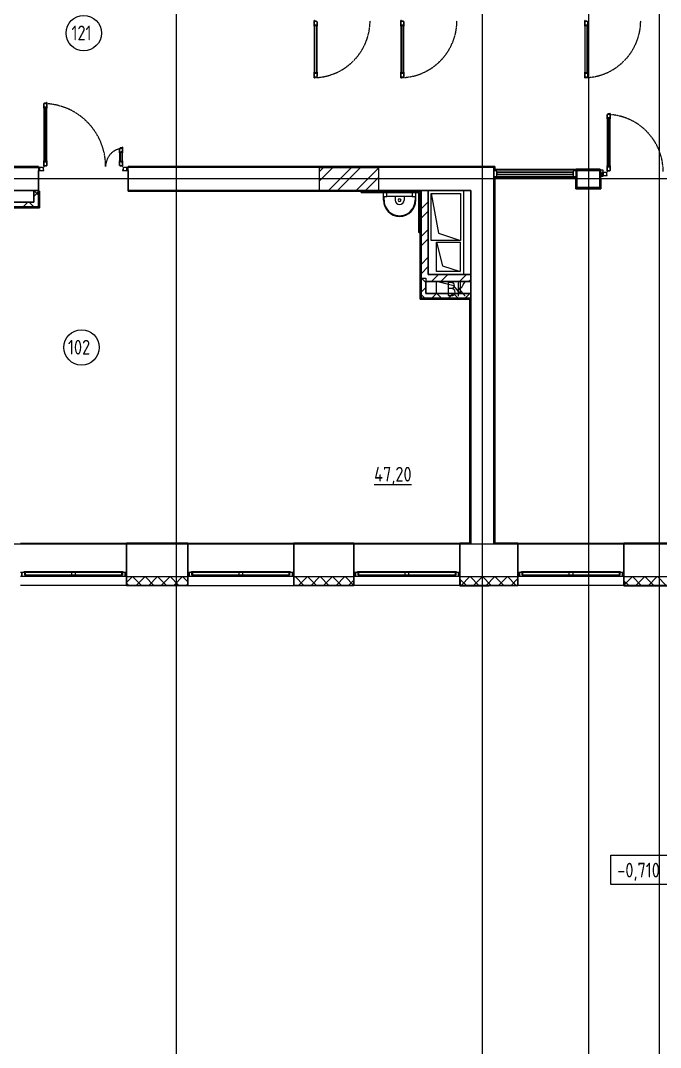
# Model space of a CAD drawing. Header units: millimetres. Extents: x -695119 to 412940, y -249585 to 622758.
# Drawn here: x -11446 to -581, y -76013 to -58581 of the extents above; entities that cross this region are included whole.
import ezdxf

# ---------------------------------------------------------------- set-up
doc = ezdxf.new("R2010")
doc.units = ezdxf.units.MM
doc.linetypes.add('ADSK_Линия сетки', pattern=[25, 20, -2.5, 0, -2.5])
doc.linetypes.add('ADSK_Штриховая_ш2 п1_5', pattern=[4.5, 3, -1.5])
for name, color, linetype, lineweight in [('Импосты витража', 8, 'Continuous', 9), ('Каркас_Импост', 8, 'Continuous', 9), ('Линии', 7, 'Continuous', 9), ('Марки помещений', 8, 'Continuous', 20), ('Монтажный зазор', 8, 'Continuous', 9), ('Несущие колонны', 252, 'Continuous', 18), ('Окна', 252, 'Continuous', 9), ('Оси', 252, 'Continuous', 9), ('Остекление', 8, 'Continuous', 9), ('Открывание', 8, 'ADSK_Штриховая_ш2 п1_5', 9), ('Панели витража', 8, 'Continuous', 9), ('Панель', 252, 'Continuous', 30), ('Перекрытия', 7, 'Continuous', 18), ('Сантехнические приборы', 8, 'Continuous', 18), ('Стены разрез', 7, 'Continuous', 30), ('Стены штриховка', 7, 'Continuous', 9), ('Текстовые примечания', 7, 'Continuous', 9)]:
    doc.layers.add(name, color=color, linetype=linetype, lineweight=lineweight)
doc.layers.add('Стены', color=194, linetype='Continuous')
doc.styles.add('GOST 2.304 type A_1', font='', dxfattribs={"height": 350})
doc.styles.get('GOST 2.304 type A_1').set_extended_font_data('GOST 2.304 type A')

# ---------------------------------------------------------------- blocks, each defined once
blk = doc.blocks.new('1 этаж')
at = {"color": 251, "lineweight": 18, "true_color": 0x636466}
for p, q in [((-49425, -143492), (-49425, -142692)), ((-49425, -142692), (-48925, -142692)), ((-49425, -142692), (-49300, -143367)), ((-48925, -142692), (-48925, -143492)), ((-48876, -142642), (-48876, -144070)), ((-49300, -143367), (-48925, -143492)), ((-48925, -143492), (-49425, -143492)), ((-49331, -144020), (-49331, -143520)), ((-49331, -143520), (-48931, -143520)), ((-49331, -143520), (-49231, -143920)), ((-48931, -143520), (-48931, -144020)), ((-49231, -143920), (-48931, -144020)), ((-48931, -144020), (-49331, -144020)), ((-49041, -144264), (-49331, -144190)), ((-49331, -144390), (-49331, -144190)), ((-48931, -144390), (-49041, -144264)), ((-48931, -144190), (-48931, -144390))]:
    blk.add_line(p, q, dxfattribs=at)
at = {"layer": 'Импосты витража', "color": 251, "lineweight": 18, "true_color": 0x636466, "extrusion": (0, 0, -1)}
for p, q in [((-48311, -142307), (-48361, -142307)), ((-48361, -142307), (-48361, -142407)), ((-48361, -142407), (-48311, -142407)), ((-48311, -142407), (-48311, -142307))]:
    blk.add_line(p, q, dxfattribs=at)
at = {"layer": 'Импосты витража', "color": 251, "true_color": 0x636466}
for p, q in [((-48311, -142307), (-47011, -142307)), ((-48311, -142407), (-47011, -142407))]:
    blk.add_line(p, q, dxfattribs=at)
at = {"layer": 'Импосты витража', "color": 251, "lineweight": 18, "true_color": 0x636466}
for p, q in [((-46961, -142307), (-47011, -142307)), ((-47011, -142307), (-47011, -142407)), ((-47011, -142407), (-46961, -142407)), ((-46961, -142357), (-46961, -142307)), ((-46506, -142297), (-46556, -142297)), ((-46556, -142297), (-46556, -142397)), ((-46556, -142397), (-46506, -142397)), ((-46506, -142337), (-46506, -142297)), ((-46506, -142397), (-46506, -142387))]:
    blk.add_line(p, q, dxfattribs=at)
at = {"layer": 'Каркас_Импост', "color": 251, "true_color": 0x636466}
for p, q in [((-56022, -142252), (-56071, -142252)), ((-56071, -142252), (-56071, -142302)), ((-56071, -142302), (-55999, -142302)), ((-56022, -142260), (-56022, -142252)), ((-56008, -142260), (-56022, -142260)), ((-56008, -142294), (-56008, -142260)), ((-55999, -142294), (-56008, -142294)), ((-55999, -142302), (-55999, -142294)), ((-54654, -142294), (-54663, -142294)), ((-54663, -142294), (-54663, -142302)), ((-54663, -142302), (-54591, -142302)), ((-54640, -142260), (-54654, -142260)), ((-54654, -142260), (-54654, -142294)), ((-54640, -142252), (-54640, -142260)), ((-54591, -142252), (-54640, -142252)), ((-54591, -142302), (-54591, -142252)), ((-46457, -142337), (-46506, -142337)), ((-46506, -142337), (-46506, -142387)), ((-46506, -142387), (-46434, -142387)), ((-46457, -142345), (-46457, -142337)), ((-46443, -142345), (-46457, -142345)), ((-46443, -142379), (-46443, -142345)), ((-46434, -142379), (-46443, -142379)), ((-46434, -142387), (-46434, -142379)), ((-56333, -149112), (-55511, -149112)), ((-56333, -149129), (-56333, -149112)), ((-55511, -149129), (-56333, -149129)), ((-56313, -149170), (-56313, -149129)), ((-55531, -149170), (-56313, -149170)), ((-56311, -149187), (-54680, -149187)), ((-55531, -149129), (-55531, -149170)), ((-55461, -149170), (-55531, -149170)), ((-55511, -149112), (-55481, -149112)), ((-55511, -149112), (-55511, -149129)), ((-55481, -149129), (-55511, -149129)), ((-55481, -149112), (-54659, -149112)), ((-55481, -149129), (-55481, -149112)), ((-54659, -149129), (-55481, -149129)), ((-55461, -149170), (-55461, -149129)), ((-54679, -149170), (-55461, -149170)), ((-54679, -149129), (-54679, -149170)), ((-54659, -149112), (-54659, -149129)), ((-53493, -149112), (-52671, -149112)), ((-53493, -149129), (-53493, -149112)), ((-52671, -149129), (-53493, -149129)), ((-53473, -149170), (-53473, -149129)), ((-52691, -149170), (-53473, -149170)), ((-53471, -149187), (-51840, -149187)), ((-52691, -149129), (-52691, -149170)), ((-52621, -149170), (-52691, -149170)), ((-52671, -149112), (-52641, -149112)), ((-52671, -149112), (-52671, -149129)), ((-52641, -149129), (-52671, -149129)), ((-52641, -149112), (-51819, -149112)), ((-52641, -149129), (-52641, -149112)), ((-51819, -149129), (-52641, -149129)), ((-52621, -149170), (-52621, -149129)), ((-51839, -149170), (-52621, -149170)), ((-51839, -149129), (-51839, -149170)), ((-51819, -149112), (-51819, -149129)), ((-50673, -149112), (-49851, -149112)), ((-50673, -149129), (-50673, -149112)), ((-49851, -149129), (-50673, -149129)), ((-50653, -149170), (-50653, -149129)), ((-49871, -149170), (-50653, -149170)), ((-50651, -149187), (-49020, -149187)), ((-49871, -149129), (-49871, -149170)), ((-49801, -149170), (-49871, -149170)), ((-49851, -149112), (-49821, -149112)), ((-49851, -149112), (-49851, -149129)), ((-49821, -149129), (-49851, -149129)), ((-49821, -149112), (-48999, -149112)), ((-49821, -149129), (-49821, -149112)), ((-48999, -149129), (-49821, -149129)), ((-49801, -149170), (-49801, -149129)), ((-49019, -149170), (-49801, -149170)), ((-49019, -149129), (-49019, -149170)), ((-48999, -149112), (-48999, -149129)), ((-47888, -149112), (-47066, -149112)), ((-47888, -149129), (-47888, -149112)), ((-47066, -149129), (-47888, -149129)), ((-47868, -149170), (-47868, -149129)), ((-47086, -149170), (-47868, -149170)), ((-47866, -149187), (-46235, -149187)), ((-47086, -149129), (-47086, -149170)), ((-47016, -149170), (-47086, -149170)), ((-47066, -149112), (-47036, -149112)), ((-47066, -149112), (-47066, -149129)), ((-47036, -149129), (-47066, -149129)), ((-47036, -149112), (-46214, -149112)), ((-47036, -149129), (-47036, -149112)), ((-46214, -149129), (-47036, -149129)), ((-47016, -149170), (-47016, -149129)), ((-46234, -149170), (-47016, -149170)), ((-46234, -149129), (-46234, -149170)), ((-46214, -149112), (-46214, -149129))]:
    blk.add_line(p, q, dxfattribs=at)
at = {"layer": 'Каркас_Импост', "color": 251, "lineweight": 18, "true_color": 0x636466}
for p, q in [((-56333, -149129), (-56371, -149129)), ((-56371, -149129), (-56371, -149187)), ((-56371, -149187), (-56311, -149187)), ((-56325, -149170), (-56325, -149129)), ((-56313, -149170), (-56325, -149170)), ((-56311, -149187), (-56307, -149170)), ((-54685, -149170), (-54680, -149187)), ((-54680, -149187), (-54621, -149187)), ((-54667, -149170), (-54679, -149170)), ((-54667, -149129), (-54667, -149170)), ((-54621, -149129), (-54659, -149129)), ((-54621, -149187), (-54621, -149129)), ((-53493, -149129), (-53531, -149129)), ((-53531, -149129), (-53531, -149187)), ((-53531, -149187), (-53471, -149187)), ((-53485, -149170), (-53485, -149129)), ((-53473, -149170), (-53485, -149170)), ((-53471, -149187), (-53467, -149170)), ((-51845, -149170), (-51840, -149187)), ((-51840, -149187), (-51781, -149187)), ((-51827, -149170), (-51839, -149170)), ((-51827, -149129), (-51827, -149170)), ((-51781, -149129), (-51819, -149129)), ((-51781, -149187), (-51781, -149129)), ((-50673, -149129), (-50711, -149129)), ((-50711, -149129), (-50711, -149187)), ((-50711, -149187), (-50651, -149187)), ((-50665, -149170), (-50665, -149129)), ((-50653, -149170), (-50665, -149170)), ((-50651, -149187), (-50647, -149170)), ((-49025, -149170), (-49020, -149187)), ((-49020, -149187), (-48961, -149187)), ((-49007, -149170), (-49019, -149170)), ((-49007, -149129), (-49007, -149170)), ((-48961, -149129), (-48999, -149129)), ((-48961, -149187), (-48961, -149129)), ((-47888, -149129), (-47926, -149129)), ((-47926, -149129), (-47926, -149187)), ((-47926, -149187), (-47866, -149187)), ((-47880, -149170), (-47880, -149129)), ((-47868, -149170), (-47880, -149170)), ((-47866, -149187), (-47862, -149170)), ((-46240, -149170), (-46235, -149187)), ((-46235, -149187), (-46176, -149187)), ((-46222, -149170), (-46234, -149170)), ((-46222, -149129), (-46222, -149170)), ((-46176, -149129), (-46214, -149129)), ((-46176, -149187), (-46176, -149129))]:
    blk.add_line(p, q, dxfattribs=at)
at = {"layer": 'Линии', "color": 251, "true_color": 0x636466}
for p, q in [((-46376, -153924), (-45176, -153924)), ((-46376, -154424), (-46376, -153924)), ((-45176, -154424), (-46376, -154424))]:
    blk.add_line(p, q, dxfattribs=at)
at = {"layer": 'Марки помещений', "color": 251, "true_color": 0x636466}
for centre in [(-55323, -139972), (-55360, -145306)]:
    blk.add_circle(centre, 300, dxfattribs=at)
at = {"layer": 'Монтажный зазор', "color": 251, "true_color": 0x636466}
for p, q in [((-56091, -142252), (-56091, -142302)), ((-56071, -142252), (-56091, -142252)), ((-56091, -142302), (-56071, -142302)), ((-56071, -142302), (-56071, -142252)), ((-54571, -142252), (-54591, -142252)), ((-54591, -142252), (-54591, -142302)), ((-54591, -142302), (-54571, -142302)), ((-54571, -142302), (-54571, -142252)), ((-46526, -142337), (-46526, -142387)), ((-46506, -142337), (-46526, -142337)), ((-46526, -142387), (-46506, -142387)), ((-46506, -142387), (-46506, -142337))]:
    blk.add_line(p, q, dxfattribs=at)
at = {"layer": 'Несущие колонны', "color": 251, "lineweight": 40, "true_color": 0x636466}
for p, q in [((-46956, -142297), (-46556, -142297)), ((-46956, -142597), (-46956, -142297)), ((-46556, -142297), (-46956, -142297)), ((-46956, -142417), (-46956, -142597)), ((-46556, -142297), (-46556, -142597)), ((-46556, -142597), (-46556, -142297)), ((-46556, -142597), (-46956, -142597)), ((-46956, -142597), (-46556, -142597))]:
    blk.add_line(p, q, dxfattribs=at)
at = {"layer": 'Несущие колонны', "color": 251, "true_color": 0x636466}
blk.add_line((-46956, -142297), (-46956, -142417), dxfattribs=at)
at = {"layer": 'Окна', "color": 251, "true_color": 0x636466}
for p, q in [((-56371, -149129), (-56396, -149129)), ((-56396, -149187), (-56371, -149187)), ((-56371, -149187), (-56371, -149129)), ((-54596, -149129), (-54621, -149129)), ((-54621, -149129), (-54621, -149187)), ((-54621, -149187), (-54596, -149187)), ((-53531, -149129), (-53556, -149129)), ((-53556, -149187), (-53531, -149187)), ((-53531, -149187), (-53531, -149129)), ((-51756, -149129), (-51781, -149129)), ((-51781, -149129), (-51781, -149187)), ((-51781, -149187), (-51756, -149187)), ((-50711, -149129), (-50736, -149129)), ((-50736, -149187), (-50711, -149187)), ((-50711, -149187), (-50711, -149129)), ((-48936, -149129), (-48961, -149129)), ((-48961, -149129), (-48961, -149187)), ((-48961, -149187), (-48936, -149187)), ((-47926, -149129), (-47951, -149129)), ((-47951, -149187), (-47926, -149187)), ((-47926, -149187), (-47926, -149129)), ((-46151, -149129), (-46176, -149129)), ((-46176, -149129), (-46176, -149187)), ((-46176, -149187), (-46151, -149187))]:
    blk.add_line(p, q, dxfattribs=at)
at = {"layer": 'Оси', "color": 251, "linetype": 'ADSK_Линия сетки', "true_color": 0x636466}
for p, q in [((-53756, -131547), (-53756, -160943)), ((-48556, -131547), (-48556, -160943)), ((-46756, -131547), (-46756, -160943)), ((-45556, -131547), (-45556, -160943)), ((4311, -142447), (-72628, -142447)), ((4311, -148647), (-72628, -148647))]:
    blk.add_line(p, q, dxfattribs=at)
at = {"layer": 'Остекление', "color": 251, "true_color": 0x636466}
for p, q in [((-51403, -139836), (-51379, -139836)), ((-51403, -140652), (-51403, -139836)), ((-51379, -139836), (-51379, -140652)), ((-49928, -139836), (-49904, -139836)), ((-49928, -140652), (-49928, -139836)), ((-49904, -139836), (-49904, -140652)), ((-46808, -139836), (-46784, -139836)), ((-46808, -140652), (-46808, -139836)), ((-46784, -139836), (-46784, -140652)), ((-51379, -140652), (-51403, -140652)), ((-49904, -140652), (-49928, -140652)), ((-46784, -140652), (-46808, -140652)), ((-55990, -141226), (-55990, -142158)), ((-55969, -141226), (-55990, -141226)), ((-55969, -142158), (-55969, -141226)), ((-46425, -141411), (-46425, -142243)), ((-46404, -141411), (-46425, -141411)), ((-46404, -142243), (-46404, -141411)), ((-54693, -142158), (-54693, -141986)), ((-54693, -141986), (-54672, -141986)), ((-54672, -141986), (-54672, -142158)), ((-55990, -142158), (-55969, -142158)), ((-54672, -142158), (-54693, -142158)), ((-46425, -142243), (-46404, -142243))]:
    blk.add_line(p, q, dxfattribs=at)
at = {"layer": 'Открывание', "color": 251, "true_color": 0x636466}
for centre, radius, start, end in [((-51430, -139760), 968, 271.0655, 0), ((-49955, -139760), 968, 271.0655, 0), ((-46835, -139760), 968, 271.0655, 0), ((-56017, -142234), 1066, 0, 89.0325), ((-46452, -142319), 966, 0, 88.9323), ((-54645, -142234), 306, 93.3723, 180)]:
    blk.add_arc(centre, radius, start, end, dxfattribs=at)
at = {"layer": 'Панели витража', "color": 251, "lineweight": 18, "true_color": 0x636466}
for p, q in [((-47011, -142345), (-48311, -142345)), ((-48311, -142345), (-48311, -142370)), ((-48311, -142370), (-47011, -142370)), ((-47011, -142370), (-47011, -142345))]:
    blk.add_line(p, q, dxfattribs=at)
at = {"layer": 'Панель', "color": 251, "true_color": 0x636466}
for p, q in [((-51404, -139760), (-51412, -139760)), ((-51412, -139760), (-51412, -139854)), ((-51404, -139769), (-51404, -139760)), ((-51370, -139769), (-51404, -139769)), ((-51370, -139778), (-51370, -139769)), ((-51362, -139778), (-51370, -139778)), ((-51362, -139854), (-51362, -139778)), ((-49929, -139760), (-49937, -139760)), ((-49937, -139760), (-49937, -139854)), ((-49929, -139769), (-49929, -139760)), ((-49895, -139769), (-49929, -139769)), ((-49895, -139778), (-49895, -139769)), ((-49887, -139778), (-49895, -139778)), ((-49887, -139854), (-49887, -139778)), ((-46809, -139760), (-46817, -139760)), ((-46817, -139760), (-46817, -139854)), ((-46809, -139769), (-46809, -139760)), ((-46775, -139769), (-46809, -139769)), ((-46775, -139778), (-46775, -139769)), ((-46767, -139778), (-46775, -139778)), ((-46767, -139854), (-46767, -139778)), ((-51403, -139854), (-51412, -139854)), ((-51403, -139836), (-51403, -139854)), ((-51379, -139836), (-51403, -139836)), ((-51379, -139854), (-51379, -139836)), ((-51362, -139854), (-51379, -139854)), ((-49928, -139854), (-49937, -139854)), ((-49928, -139836), (-49928, -139854)), ((-49904, -139836), (-49928, -139836)), ((-49904, -139854), (-49904, -139836)), ((-49887, -139854), (-49904, -139854)), ((-46808, -139854), (-46817, -139854)), ((-46808, -139836), (-46808, -139854)), ((-46784, -139836), (-46808, -139836)), ((-46784, -139854), (-46784, -139836)), ((-46767, -139854), (-46784, -139854)), ((-51412, -140634), (-51412, -140728)), ((-51403, -140634), (-51412, -140634)), ((-51403, -140652), (-51403, -140634)), ((-51379, -140652), (-51403, -140652)), ((-51379, -140634), (-51379, -140652)), ((-51362, -140634), (-51379, -140634)), ((-51362, -140710), (-51362, -140634)), ((-49937, -140634), (-49937, -140728)), ((-49928, -140634), (-49937, -140634)), ((-49928, -140652), (-49928, -140634)), ((-49904, -140652), (-49928, -140652)), ((-49904, -140634), (-49904, -140652)), ((-49887, -140634), (-49904, -140634)), ((-49887, -140710), (-49887, -140634)), ((-46817, -140634), (-46817, -140728)), ((-46808, -140634), (-46817, -140634)), ((-46808, -140652), (-46808, -140634)), ((-46784, -140652), (-46808, -140652)), ((-46784, -140634), (-46784, -140652)), ((-46767, -140634), (-46784, -140634)), ((-46767, -140710), (-46767, -140634)), ((-51412, -140728), (-51404, -140728)), ((-51404, -140728), (-51404, -140719)), ((-51404, -140719), (-51370, -140719)), ((-51370, -140719), (-51370, -140710)), ((-51370, -140710), (-51362, -140710)), ((-49937, -140728), (-49929, -140728)), ((-49929, -140728), (-49929, -140719)), ((-49929, -140719), (-49895, -140719)), ((-49895, -140719), (-49895, -140710)), ((-49895, -140710), (-49887, -140710)), ((-46817, -140728), (-46809, -140728)), ((-46809, -140728), (-46809, -140719)), ((-46809, -140719), (-46775, -140719)), ((-46775, -140719), (-46775, -140710)), ((-46775, -140710), (-46767, -140710)), ((-55991, -141168), (-55999, -141168)), ((-55999, -141168), (-55999, -141244)), ((-55957, -141159), (-55991, -141159)), ((-55991, -141159), (-55991, -141168)), ((-55949, -141150), (-55957, -141150)), ((-55957, -141150), (-55957, -141159)), ((-55949, -141244), (-55949, -141150)), ((-55990, -141244), (-55999, -141244)), ((-55990, -141226), (-55990, -141244)), ((-55969, -141226), (-55990, -141226)), ((-55969, -141244), (-55969, -141226)), ((-55949, -141244), (-55969, -141244)), ((-46426, -141353), (-46434, -141353)), ((-46434, -141353), (-46434, -141429)), ((-46392, -141344), (-46426, -141344)), ((-46426, -141344), (-46426, -141353)), ((-46384, -141335), (-46392, -141335)), ((-46392, -141335), (-46392, -141344)), ((-46384, -141429), (-46384, -141335)), ((-46425, -141429), (-46434, -141429)), ((-46425, -141411), (-46425, -141429)), ((-46404, -141411), (-46425, -141411)), ((-46404, -141429), (-46404, -141411)), ((-46384, -141429), (-46404, -141429)), ((-54705, -141928), (-54713, -141928)), ((-54713, -141928), (-54713, -142004)), ((-54713, -142004), (-54693, -142004)), ((-54671, -141919), (-54705, -141919)), ((-54705, -141919), (-54705, -141928)), ((-54693, -142004), (-54693, -141986)), ((-54693, -141986), (-54672, -141986)), ((-54672, -141986), (-54672, -142004)), ((-54672, -142004), (-54663, -142004)), ((-54663, -141910), (-54671, -141910)), ((-54671, -141910), (-54671, -141919)), ((-54663, -142004), (-54663, -141910)), ((-55999, -142140), (-55999, -142234)), ((-55990, -142140), (-55999, -142140)), ((-55999, -142234), (-55991, -142234)), ((-55991, -142234), (-55991, -142225)), ((-55991, -142225), (-55957, -142225)), ((-55990, -142158), (-55990, -142140)), ((-55969, -142158), (-55990, -142158)), ((-55969, -142140), (-55969, -142158)), ((-55949, -142140), (-55969, -142140)), ((-55957, -142225), (-55957, -142216)), ((-55957, -142216), (-55949, -142216)), ((-55949, -142216), (-55949, -142140)), ((-54713, -142140), (-54713, -142216)), ((-54713, -142140), (-54693, -142140)), ((-54713, -142216), (-54705, -142216)), ((-54705, -142216), (-54705, -142225)), ((-54705, -142225), (-54671, -142225)), ((-54693, -142140), (-54693, -142158)), ((-54693, -142158), (-54672, -142158)), ((-54672, -142140), (-54663, -142140)), ((-54672, -142158), (-54672, -142140)), ((-54671, -142225), (-54671, -142234)), ((-54671, -142234), (-54663, -142234)), ((-54663, -142234), (-54663, -142140)), ((-46434, -142225), (-46434, -142319)), ((-46425, -142225), (-46434, -142225)), ((-46425, -142243), (-46425, -142225)), ((-46404, -142243), (-46425, -142243)), ((-46404, -142225), (-46404, -142243)), ((-46384, -142225), (-46404, -142225)), ((-46384, -142301), (-46384, -142225)), ((-46434, -142319), (-46426, -142319)), ((-46426, -142319), (-46426, -142310)), ((-46426, -142310), (-46392, -142310)), ((-46392, -142310), (-46392, -142301)), ((-46392, -142301), (-46384, -142301))]:
    blk.add_line(p, q, dxfattribs=at)
at = {"layer": 'Панель', "color": 251, "lineweight": 9, "true_color": 0x636466}
for p, q in [((-51412, -139854), (-51412, -140634)), ((-51362, -140634), (-51362, -139854)), ((-49937, -139854), (-49937, -140634)), ((-49887, -140634), (-49887, -139854)), ((-46817, -139854), (-46817, -140634)), ((-46767, -140634), (-46767, -139854)), ((-55999, -141244), (-55999, -142140)), ((-55949, -142140), (-55949, -141244)), ((-46434, -141429), (-46434, -142225)), ((-46384, -142225), (-46384, -141429)), ((-54713, -142004), (-54713, -142140)), ((-54663, -142140), (-54663, -142004))]:
    blk.add_line(p, q, dxfattribs=at)
at = {"layer": 'Перекрытия', "color": 251, "true_color": 0x636466}
for p, q in [((-49331, -143520), (-48931, -143520)), ((-49331, -144020), (-49331, -143520)), ((-48931, -143520), (-48931, -144020)), ((-48931, -144020), (-49331, -144020)), ((-49331, -144390), (-49331, -144190)), ((-48931, -144190), (-48931, -144390))]:
    blk.add_line(p, q, dxfattribs=at)
at = {"layer": 'Сантехнические приборы', "color": 251, "true_color": 0x636466}
for p, q in [((-50235, -142807), (-50235, -142677)), ((-50225, -142747), (-50175, -142747)), ((-50225, -142807), (-50225, -142747)), ((-50175, -142747), (-50175, -142677)), ((-50165, -142747), (-50175, -142747)), ((-49755, -142747), (-50165, -142747)), ((-50035, -142747), (-50035, -142807)), ((-49885, -142747), (-49885, -142807)), ((-49745, -142747), (-49755, -142747)), ((-49745, -142677), (-49745, -142747)), ((-49745, -142747), (-49695, -142747)), ((-49695, -142747), (-49695, -142807)), ((-49685, -142807), (-49685, -142677))]:
    blk.add_line(p, q, dxfattribs=at)
at = {"layer": 'Сантехнические приборы', "color": 251, "true_color": 0x636466, "flags": 128}
blk.add_lwpolyline([(-50225, -142807), (-50225, -142818), (-50224, -142829), (-50223, -142839), (-50221, -142850), (-50220, -142860), (-50217, -142870), (-50215, -142881), (-50211, -142891), (-50208, -142901), (-50204, -142911), (-50200, -142920), (-50195, -142930), (-50190, -142939), (-50184, -142948), (-50179, -142957), (-50172, -142966), (-50166, -142974), (-50159, -142982), (-50152, -142990), (-50144, -142997), (-50137, -143005), (-50129, -143012), (-50120, -143018), (-50112, -143024), (-50103, -143030), (-50094, -143036), (-50085, -143041), (-50075, -143046), (-50066, -143050), (-50056, -143054), (-50046, -143058), (-50036, -143061), (-50026, -143064), (-50015, -143067), (-50005, -143069), (-49994, -143070), (-49984, -143071), (-49973, -143072), (-49963, -143072), (-49952, -143072), (-49942, -143072), (-49931, -143071), (-49920, -143069), (-49910, -143068), (-49900, -143065), (-49889, -143063), (-49879, -143060), (-49869, -143056), (-49859, -143053), (-49850, -143048), (-49840, -143044), (-49831, -143039), (-49822, -143033), (-49813, -143028), (-49804, -143022), (-49795, -143015), (-49787, -143008), (-49779, -143001), (-49772, -142994), (-49764, -142986), (-49757, -142978), (-49751, -142970), (-49744, -142962), (-49738, -142953), (-49733, -142944), (-49727, -142935), (-49723, -142925), (-49718, -142916), (-49714, -142906), (-49710, -142896), (-49707, -142886), (-49704, -142876), (-49701, -142866), (-49699, -142855), (-49697, -142845), (-49696, -142834), (-49695, -142824), (-49695, -142813), (-49695, -142807)], dxfattribs=at)
at = {"layer": 'Сантехнические приборы', "color": 251, "true_color": 0x636466}
for radius, start, end in [(275, 180, 0), (265, 180, 0), (75, 180, 0), (25, 0, 180), (25, 180, 0)]:
    blk.add_arc((-49960, -142807), radius, start, end, dxfattribs=at)
at = {"layer": 'Стены', "color": 251, "true_color": 0x636466}
for p, q in [((-51321, -142252), (-54571, -142252)), ((-51321, -142642), (-51321, -142252)), ((-48361, -142252), (-50321, -142252)), ((-50321, -142252), (-50321, -142642)), ((-48346, -142282), (-46961, -142282)), ((-46956, -142417), (-46956, -142297)), ((-46971, -142432), (-48346, -142432)), ((-56396, -148632), (-54596, -148632)), ((-53556, -148647), (-54596, -148647)), ((-53556, -148632), (-51756, -148632)), ((-50736, -148647), (-51756, -148647)), ((-50736, -148632), (-48936, -148632)), ((-48751, -148647), (-48936, -148647)), ((-47951, -148647), (-48361, -148647)), ((-47951, -148632), (-46151, -148632)), ((-45151, -148647), (-46151, -148647)), ((-54596, -149197), (-53556, -149197)), ((-51756, -149197), (-50736, -149197)), ((-48936, -149197), (-47951, -149197)), ((-46151, -149197), (-45151, -149197)), ((-54596, -149349), (-56396, -149349)), ((-54076, -149354), (-54076, -149349)), ((-51246, -149354), (-54076, -149354)), ((-53556, -149349), (-51756, -149349)), ((-53556, -149349), (-53556, -149354)), ((-51756, -149354), (-51756, -149349)), ((-51246, -149354), (-51246, -149349)), ((-48936, -149349), (-50736, -149349)), ((-46151, -149349), (-47951, -149349))]:
    blk.add_line(p, q, dxfattribs=at)
at = {"layer": 'Стены разрез', "color": 251, "true_color": 0x636466}
for p, q in [((-56091, -142237), (-57516, -142237)), ((-56091, -142252), (-56091, -142237)), ((-48346, -142237), (-54571, -142237)), ((-54571, -142237), (-54571, -142252)), ((-48346, -142282), (-48346, -142237)), ((-56091, -142252), (-57516, -142252)), ((-56091, -142302), (-56091, -142922)), ((-54571, -142302), (-54571, -142657)), ((-51321, -142252), (-50321, -142252)), ((-48361, -142252), (-48361, -148647)), ((-48361, -142282), (-48346, -142282)), ((-48346, -142417), (-48361, -142417)), ((-48346, -148632), (-48346, -142417)), ((-46961, -142417), (-46971, -142417)), ((-46971, -142417), (-46971, -142612)), ((-46961, -142282), (-46961, -142417)), ((-46556, -142282), (-46961, -142282)), ((-46956, -142297), (-46556, -142297)), ((-46956, -142597), (-46956, -142417)), ((-46556, -142297), (-46556, -142282)), ((-46556, -142432), (-46556, -142597)), ((-46541, -142432), (-46556, -142432)), ((-46541, -142612), (-46541, -142432)), ((-56986, -142642), (-56091, -142642)), ((-56171, -142642), (-56171, -142842)), ((-56076, -142657), (-56091, -142657)), ((-56076, -142937), (-56076, -142657)), ((-48751, -142642), (-54571, -142642)), ((-49611, -142657), (-54571, -142657)), ((-50611, -142657), (-50611, -142677)), ((-50611, -142677), (-49631, -142677)), ((-49631, -142677), (-49631, -143357)), ((-49611, -144485), (-49611, -142657)), ((-49596, -142642), (-49596, -144470)), ((-49476, -144070), (-49476, -142642)), ((-48751, -142642), (-48751, -148647)), ((-46971, -142612), (-46541, -142612)), ((-46556, -142597), (-46956, -142597)), ((-56171, -142842), (-56986, -142842)), ((-56986, -142922), (-56091, -142922)), ((-56971, -142937), (-56076, -142937)), ((-49631, -143357), (-49611, -143357)), ((-48751, -144070), (-49476, -144070)), ((-49516, -144190), (-48751, -144190)), ((-49516, -144390), (-49516, -144190)), ((-49611, -144485), (-48766, -144485)), ((-49596, -144470), (-48751, -144470)), ((-48751, -144390), (-49516, -144390)), ((-48766, -144485), (-48766, -148632)), ((-54596, -148632), (-54596, -149349)), ((-53556, -148632), (-54596, -148632)), ((-53556, -149349), (-53556, -148632)), ((-51756, -148632), (-51756, -149349)), ((-50736, -148632), (-51756, -148632)), ((-50736, -149349), (-50736, -148632)), ((-48936, -148632), (-48936, -149354)), ((-48766, -148632), (-48936, -148632)), ((-47951, -148632), (-48346, -148632)), ((-47951, -149349), (-47951, -148632)), ((-46151, -148632), (-46151, -149354)), ((-45151, -148632), (-46151, -148632)), ((-54596, -149349), (-53556, -149349)), ((-51756, -149349), (-50736, -149349)), ((-48936, -149349), (-47951, -149349)), ((-48936, -149354), (-48446, -149354)), ((-48446, -149354), (-48446, -149349)), ((-45151, -149349), (-46151, -149349)), ((-46151, -149354), (-45151, -149354))]:
    blk.add_line(p, q, dxfattribs=at)
at = {"layer": 'Стены разрез', "color": 251, "linetype": 'Continuous', "lineweight": 9, "true_color": 0x636466}
for p, q in [((-56347, -142252), (-56362, -142237)), ((-56247, -142252), (-56232, -142237)), ((-56135, -142252), (-56150, -142237)), ((-54550, -142252), (-54535, -142237)), ((-54438, -142252), (-54453, -142237)), ((-54338, -142252), (-54323, -142237)), ((-54225, -142252), (-54240, -142237)), ((-54126, -142252), (-54111, -142237)), ((-54013, -142252), (-54028, -142237)), ((-53913, -142252), (-53898, -142237)), ((-53801, -142252), (-53816, -142237)), ((-53701, -142252), (-53686, -142237)), ((-53589, -142252), (-53604, -142237)), ((-53489, -142252), (-53474, -142237)), ((-53377, -142252), (-53392, -142237)), ((-53277, -142252), (-53262, -142237)), ((-53165, -142252), (-53180, -142237)), ((-53065, -142252), (-53050, -142237)), ((-52953, -142252), (-52968, -142237)), ((-52853, -142252), (-52838, -142237)), ((-52740, -142252), (-52755, -142237)), ((-52641, -142252), (-52626, -142237)), ((-52528, -142252), (-52543, -142237)), ((-52429, -142252), (-52414, -142237)), ((-52316, -142252), (-52331, -142237)), ((-52216, -142252), (-52201, -142237)), ((-52104, -142252), (-52119, -142237)), ((-52004, -142252), (-51989, -142237)), ((-51892, -142252), (-51907, -142237)), ((-51792, -142252), (-51777, -142237)), ((-51680, -142252), (-51695, -142237)), ((-51580, -142252), (-51565, -142237)), ((-51468, -142252), (-51483, -142237)), ((-51368, -142252), (-51353, -142237)), ((-51256, -142252), (-51271, -142237)), ((-51156, -142252), (-51141, -142237)), ((-51043, -142252), (-51058, -142237)), ((-50944, -142252), (-50929, -142237)), ((-50831, -142252), (-50846, -142237)), ((-50731, -142252), (-50716, -142237)), ((-50619, -142252), (-50634, -142237)), ((-50519, -142252), (-50504, -142237)), ((-50407, -142252), (-50422, -142237)), ((-50307, -142252), (-50292, -142237)), ((-50195, -142252), (-50210, -142237)), ((-50095, -142252), (-50080, -142237)), ((-49983, -142252), (-49998, -142237)), ((-49883, -142252), (-49868, -142237)), ((-49771, -142252), (-49786, -142237)), ((-49671, -142252), (-49656, -142237)), ((-49559, -142252), (-49574, -142237)), ((-49459, -142252), (-49444, -142237)), ((-49346, -142252), (-49361, -142237)), ((-49247, -142252), (-49232, -142237)), ((-49134, -142252), (-49149, -142237)), ((-49034, -142252), (-49019, -142237)), ((-48922, -142252), (-48937, -142237)), ((-48822, -142252), (-48807, -142237)), ((-48710, -142252), (-48725, -142237)), ((-48610, -142252), (-48595, -142237)), ((-48498, -142252), (-48513, -142237)), ((-48398, -142252), (-48383, -142237)), ((-51321, -142323), (-51251, -142252)), ((-51321, -142480), (-51093, -142252)), ((-51321, -142323), (-51251, -142252)), ((-51321, -142480), (-51093, -142252)), ((-51169, -142642), (-50779, -142252)), ((-51169, -142642), (-50779, -142252)), ((-51012, -142642), (-50622, -142252)), ((-51012, -142642), (-50622, -142252)), ((-50698, -142642), (-50321, -142265)), ((-50698, -142642), (-50321, -142265)), ((-48361, -142427), (-48351, -142417)), ((-46961, -142363), (-46956, -142358)), ((-46958, -142297), (-46943, -142282)), ((-46756, -142297), (-46771, -142282)), ((-46746, -142297), (-46731, -142282)), ((-46556, -142285), (-46559, -142282)), ((-50541, -142642), (-50321, -142423)), ((-50541, -142642), (-50321, -142423)), ((-46971, -142522), (-46956, -142507)), ((-46956, -142522), (-46971, -142507)), ((-46541, -142512), (-46556, -142497)), ((-46556, -142531), (-46541, -142516)), ((-56171, -142742), (-56091, -142662)), ((-56091, -142720), (-56169, -142642)), ((-56091, -142733), (-56076, -142718)), ((-56076, -142735), (-56091, -142720)), ((-54531, -142657), (-54516, -142642)), ((-54457, -142657), (-54472, -142642)), ((-54318, -142657), (-54303, -142642)), ((-54245, -142657), (-54260, -142642)), ((-54106, -142657), (-54091, -142642)), ((-54033, -142657), (-54048, -142642)), ((-53894, -142657), (-53879, -142642)), ((-53820, -142657), (-53835, -142642)), ((-53682, -142657), (-53667, -142642)), ((-53608, -142657), (-53623, -142642)), ((-53470, -142657), (-53455, -142642)), ((-53396, -142657), (-53411, -142642)), ((-53258, -142657), (-53243, -142642)), ((-53184, -142657), (-53199, -142642)), ((-53046, -142657), (-53031, -142642)), ((-52972, -142657), (-52987, -142642)), ((-52834, -142657), (-52819, -142642)), ((-52760, -142657), (-52775, -142642)), ((-52621, -142657), (-52606, -142642)), ((-52548, -142657), (-52563, -142642)), ((-52409, -142657), (-52394, -142642)), ((-52335, -142657), (-52350, -142642)), ((-52197, -142657), (-52182, -142642)), ((-52123, -142657), (-52138, -142642)), ((-51985, -142657), (-51970, -142642)), ((-51911, -142657), (-51926, -142642)), ((-51773, -142657), (-51758, -142642)), ((-51699, -142657), (-51714, -142642)), ((-51561, -142657), (-51546, -142642)), ((-51487, -142657), (-51502, -142642)), ((-51349, -142657), (-51334, -142642)), ((-51275, -142657), (-51290, -142642)), ((-51136, -142657), (-51121, -142642)), ((-51063, -142657), (-51078, -142642)), ((-50924, -142657), (-50909, -142642)), ((-50851, -142657), (-50866, -142642)), ((-50712, -142657), (-50697, -142642)), ((-50638, -142657), (-50653, -142642)), ((-50500, -142657), (-50485, -142642)), ((-50426, -142657), (-50441, -142642)), ((-50308, -142677), (-50288, -142657)), ((-50288, -142657), (-50273, -142642)), ((-50214, -142657), (-50229, -142642)), ((-50076, -142657), (-50061, -142642)), ((-50002, -142657), (-50017, -142642)), ((-49884, -142677), (-49864, -142657)), ((-49864, -142657), (-49849, -142642)), ((-49790, -142657), (-49805, -142642)), ((-49652, -142657), (-49637, -142642)), ((-48346, -142617), (-48361, -142602)), ((-48361, -142639), (-48346, -142624)), ((-46865, -142612), (-46880, -142597)), ((-46849, -142612), (-46834, -142597)), ((-46653, -142612), (-46668, -142597)), ((-46637, -142612), (-46622, -142597)), ((-56351, -142922), (-56271, -142842)), ((-56298, -142937), (-56313, -142922)), ((-56295, -142937), (-56280, -142922)), ((-56172, -142922), (-56252, -142842)), ((-56086, -142937), (-56101, -142922)), ((-56083, -142937), (-56076, -142930)), ((-49631, -142849), (-49611, -142829)), ((-49596, -142955), (-49476, -142835)), ((-48346, -142829), (-48361, -142814)), ((-48361, -142852), (-48346, -142837)), ((-49596, -143112), (-49476, -142992)), ((-48346, -143041), (-48361, -143026)), ((-48361, -143064), (-48346, -143049)), ((-49631, -143273), (-49611, -143253)), ((-48346, -143253), (-48361, -143238)), ((-48361, -143276), (-48346, -143261)), ((-49596, -143426), (-49476, -143306)), ((-49596, -143583), (-49476, -143463)), ((-48346, -143465), (-48361, -143450)), ((-48361, -143488), (-48346, -143473)), ((-49596, -143897), (-49476, -143777)), ((-48346, -143677), (-48361, -143662)), ((-48361, -143700), (-48346, -143685)), ((-49596, -144055), (-49476, -143935)), ((-48346, -143889), (-48361, -143874)), ((-48361, -143912), (-48346, -143897)), ((-49516, -144205), (-49590, -144130)), ((-49417, -144190), (-49297, -144070)), ((-49260, -144190), (-49140, -144070)), ((-48946, -144190), (-48826, -144070)), ((-48788, -144190), (-48751, -144153)), ((-48346, -144101), (-48361, -144086)), ((-48361, -144124), (-48346, -144109)), ((-49596, -144369), (-49516, -144289)), ((-48346, -144314), (-48361, -144299)), ((-48361, -144336), (-48346, -144321)), ((-49532, -144470), (-49596, -144407)), ((-49414, -144470), (-49334, -144390)), ((-49250, -144470), (-49330, -144390)), ((-49131, -144470), (-49051, -144390)), ((-48967, -144470), (-49047, -144390)), ((-49020, -144485), (-49020, -144470)), ((-48848, -144470), (-48768, -144390)), ((-48751, -144404), (-48764, -144390)), ((-48346, -144526), (-48361, -144511)), ((-48361, -144549), (-48346, -144534)), ((-48346, -144738), (-48361, -144723)), ((-48361, -144761), (-48346, -144746)), ((-48346, -144950), (-48361, -144935)), ((-48361, -144973), (-48346, -144958)), ((-48346, -145162), (-48361, -145147)), ((-48361, -145185), (-48346, -145170)), ((-48346, -145374), (-48361, -145359)), ((-48361, -145397), (-48346, -145382)), ((-48346, -145586), (-48361, -145571)), ((-48361, -145609), (-48346, -145594)), ((-48346, -145799), (-48361, -145784)), ((-48361, -145821), (-48346, -145806)), ((-48346, -146011), (-48361, -145996)), ((-48361, -146034), (-48346, -146019)), ((-48346, -146223), (-48361, -146208)), ((-48361, -146246), (-48346, -146231)), ((-48346, -146435), (-48361, -146420)), ((-48361, -146458), (-48346, -146443)), ((-48346, -146647), (-48361, -146632)), ((-48361, -146670), (-48346, -146655)), ((-48346, -146859), (-48361, -146844)), ((-48361, -146882), (-48346, -146867)), ((-48346, -147071), (-48361, -147056)), ((-48361, -147094), (-48346, -147079)), ((-48346, -147283), (-48361, -147268)), ((-48361, -147306), (-48346, -147291)), ((-48346, -147496), (-48361, -147481)), ((-48361, -147518), (-48346, -147503)), ((-48346, -147708), (-48361, -147693)), ((-48361, -147731), (-48346, -147716)), ((-48346, -147920), (-48361, -147905)), ((-48361, -147943), (-48346, -147928)), ((-48346, -148132), (-48361, -148117)), ((-48361, -148155), (-48346, -148140)), ((-48346, -148344), (-48361, -148329)), ((-48361, -148367), (-48346, -148352)), ((-54581, -148647), (-54566, -148632)), ((-54407, -148647), (-54422, -148632)), ((-54369, -148647), (-54354, -148632)), ((-54194, -148647), (-54209, -148632)), ((-54157, -148647), (-54142, -148632)), ((-53982, -148647), (-53997, -148632)), ((-53944, -148647), (-53929, -148632)), ((-53770, -148647), (-53785, -148632)), ((-53732, -148647), (-53717, -148632)), ((-53558, -148647), (-53573, -148632)), ((-51649, -148647), (-51664, -148632)), ((-51611, -148647), (-51596, -148632)), ((-51437, -148647), (-51452, -148632)), ((-51399, -148647), (-51384, -148632)), ((-51225, -148647), (-51240, -148632)), ((-51187, -148647), (-51172, -148632)), ((-51012, -148647), (-51027, -148632)), ((-50975, -148647), (-50960, -148632)), ((-50800, -148647), (-50815, -148632)), ((-50762, -148647), (-50747, -148632)), ((-48891, -148647), (-48906, -148632)), ((-48853, -148647), (-48838, -148632)), ((-48346, -148556), (-48361, -148541)), ((-48361, -148579), (-48346, -148564)), ((-48255, -148647), (-48270, -148632)), ((-48217, -148647), (-48202, -148632)), ((-48043, -148647), (-48058, -148632)), ((-48005, -148647), (-47990, -148632)), ((-46133, -148647), (-46148, -148632)), ((-46096, -148647), (-46081, -148632)), ((-45921, -148647), (-45936, -148632)), ((-45883, -148647), (-45868, -148632)), ((-45709, -148647), (-45724, -148632)), ((-45671, -148647), (-45656, -148632)), ((-54594, -149297), (-54494, -149197)), ((-54343, -149347), (-54493, -149197)), ((-54432, -149347), (-54282, -149197)), ((-54131, -149347), (-54281, -149197)), ((-54220, -149347), (-54070, -149197)), ((-53919, -149347), (-54069, -149197)), ((-54008, -149347), (-53858, -149197)), ((-53707, -149347), (-53857, -149197)), ((-53796, -149347), (-53646, -149197)), ((-53558, -149284), (-53644, -149197)), ((-51756, -149216), (-51737, -149197)), ((-51585, -149347), (-51735, -149197)), ((-51675, -149347), (-51525, -149197)), ((-51373, -149347), (-51523, -149197)), ((-51462, -149347), (-51312, -149197)), ((-51161, -149347), (-51311, -149197)), ((-51250, -149347), (-51100, -149197)), ((-50949, -149347), (-51099, -149197)), ((-51038, -149347), (-50888, -149197)), ((-50738, -149346), (-50887, -149197)), ((-48917, -149347), (-48767, -149197)), ((-48615, -149347), (-48765, -149197)), ((-48705, -149347), (-48555, -149197)), ((-48403, -149347), (-48553, -149197)), ((-48493, -149347), (-48343, -149197)), ((-48191, -149347), (-48341, -149197)), ((-48281, -149347), (-48131, -149197)), ((-47979, -149347), (-48129, -149197)), ((-46149, -149337), (-46009, -149197)), ((-45858, -149347), (-46008, -149197)), ((-45947, -149347), (-45797, -149197)), ((-45645, -149347), (-45795, -149197)), ((-45735, -149347), (-45585, -149197)), ((-45433, -149347), (-45583, -149197)), ((-54555, -149347), (-54594, -149309)), ((-53873, -149347), (-53874, -149349)), ((-53584, -149347), (-53558, -149321)), ((-51754, -149326), (-51756, -149323)), ((-51623, -149349), (-51624, -149347)), ((-51154, -149349), (-51155, -149347)), ((-50826, -149347), (-50736, -149257)), ((-48827, -149347), (-48936, -149239)), ((-48068, -149347), (-47951, -149230)), ((-46070, -149347), (-46151, -149266)), ((-46131, -149349), (-46134, -149354)), ((-46130, -149347), (-46131, -149349)), ((-45875, -149349), (-45876, -149347)), ((-45874, -149350), (-45875, -149349))]:
    blk.add_line(p, q, dxfattribs=at)
at = {"layer": 'Стены штриховка', "color": 251, "true_color": 0x636466}
for p, q in [((-46956, -142297), (-46961, -142297)), ((-46956, -142417), (-46961, -142417)), ((-49596, -142657), (-49611, -142657)), ((-49596, -144130), (-49516, -144130)), ((-49516, -144130), (-49516, -144190)), ((-48766, -148632), (-48751, -148632)), ((-54594, -149273), (-54596, -149273)), ((-54594, -149273), (-54594, -149347)), ((-54594, -149347), (-53558, -149347)), ((-53556, -149273), (-53558, -149273)), ((-53558, -149347), (-53558, -149273)), ((-51754, -149273), (-51756, -149273)), ((-51754, -149273), (-51754, -149347)), ((-51754, -149347), (-50738, -149347)), ((-50736, -149273), (-50738, -149273)), ((-50738, -149347), (-50738, -149273)), ((-48934, -149273), (-48936, -149273)), ((-48934, -149273), (-48934, -149347)), ((-48934, -149347), (-47953, -149347)), ((-47951, -149273), (-47953, -149273)), ((-47953, -149347), (-47953, -149273)), ((-46149, -149273), (-46151, -149273)), ((-46149, -149273), (-46149, -149347)), ((-46149, -149347), (-45153, -149347))]:
    blk.add_line(p, q, dxfattribs=at)
at = {"layer": 'Марки помещений', "color": 251, "true_color": 0x636466, "style": 'GOST 2.304 type A_1'}
for s, p in [('121', (-55530, -140094)), ('102', (-55590, -145428)), ('%%U47,20', (-50393, -147584))]:
    blk.add_text(s, height=250, dxfattribs=at).set_placement(p)
at = {"layer": 'Текстовые примечания', "color": 251, "true_color": 0x636466, "style": 'GOST 2.304 type A_1'}
blk.add_text('ВК', height=250, rotation=360, dxfattribs=at).set_placement((-49164, -144441))
blk.add_text('-0,710', height=250, dxfattribs=at).set_placement((-46265, -154304))

msp = doc.modelspace()

# ---------------------------------------------------------------- block references
msp.add_blockref('1 этаж', (44950.089, 81176.937))

doc.saveas('drawing.dxf')
